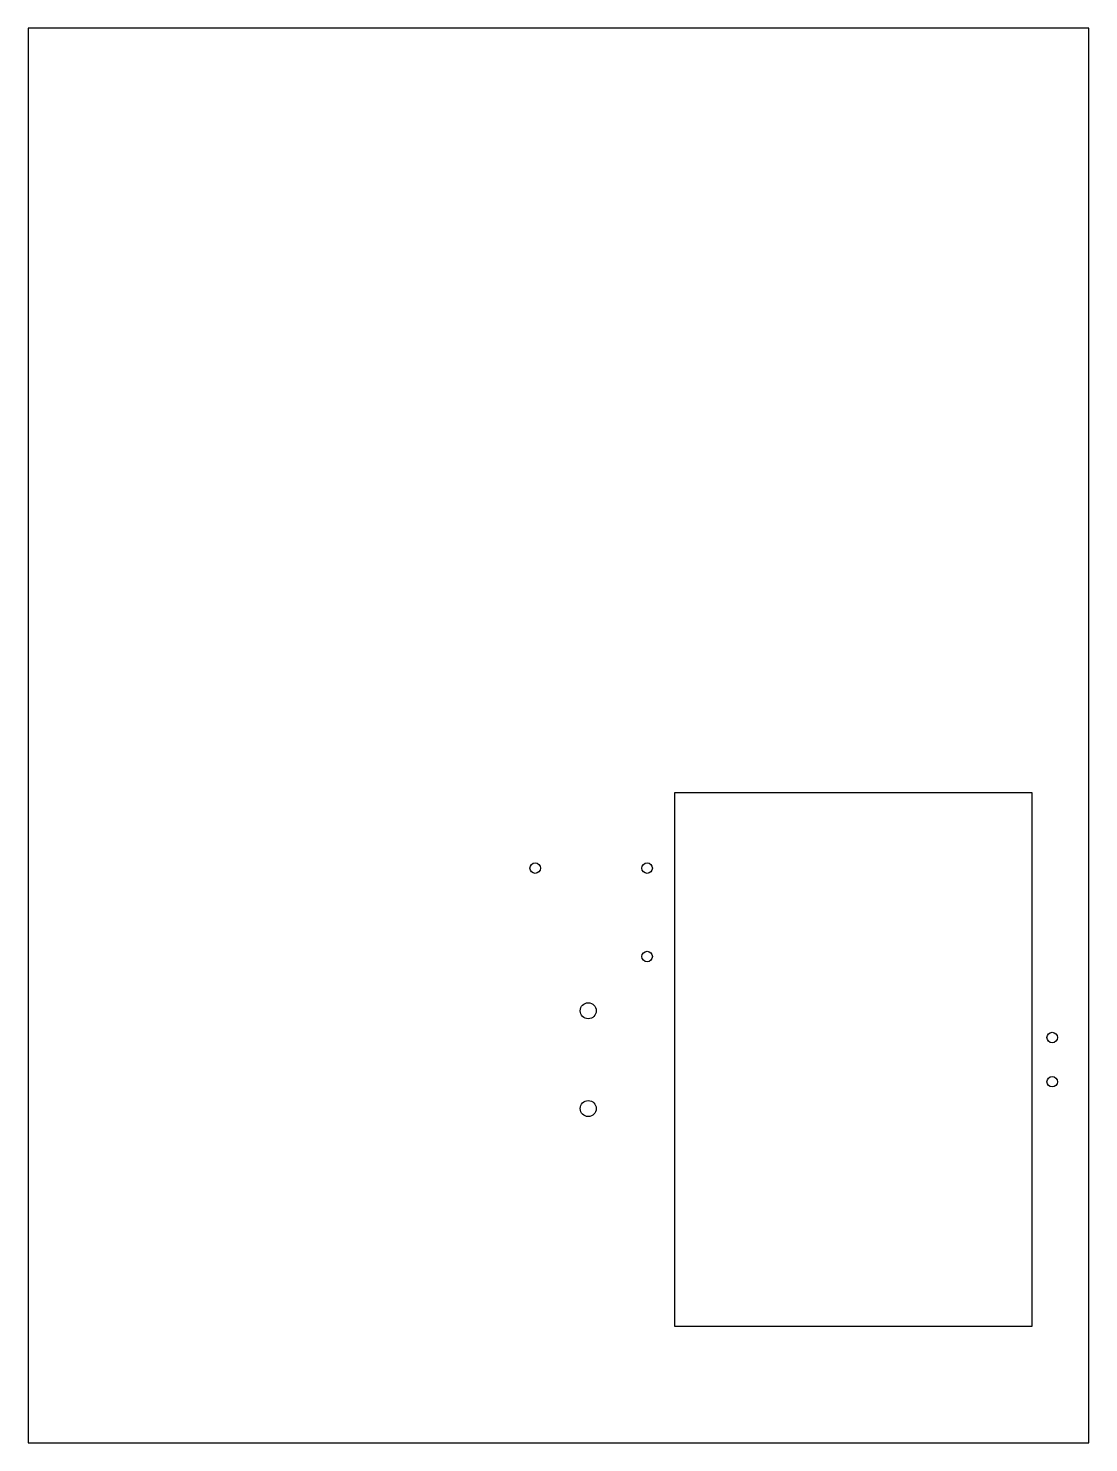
# Model space of a CAD drawing. Header units: millimetres. Extents: x 0 to 229, y 0 to 305.
import ezdxf

# ---------------------------------------------------------------- set-up
doc = ezdxf.new("R2010")
doc.units = ezdxf.units.MM
doc.layers.add('Sketch088', color=7, linetype='CONTINUOUS')

msp = doc.modelspace()

# ---------------------------------------------------------------- linework, layer by layer
at = {"layer": 'Sketch088'}
for p, q in [((228.6, 304.8), (0, 304.8)), ((0, 304.8), (0, 0)), ((228.6, 0), (228.6, 304.8)), ((139.38, 140.081), (216.342, 140.081)), ((139.38, 25.019), (139.38, 140.081)), ((216.342, 140.081), (216.342, 25.019)), ((216.342, 25.019), (139.38, 25.019)), ((0, 0), (228.6, 0))]:
    msp.add_line(p, q, dxfattribs=at)
for centre, radius in [((109.281, 123.825), 1.1303), ((133.411, 123.825), 1.1303), ((133.411, 104.775), 1.1303), ((120.711, 93.091), 1.7272), ((220.723, 87.3125), 1.1303), ((220.723, 77.7875), 1.1303), ((120.711, 72.009), 1.7272)]:
    msp.add_circle(centre, radius, dxfattribs=at)

doc.saveas('drawing.dxf')
